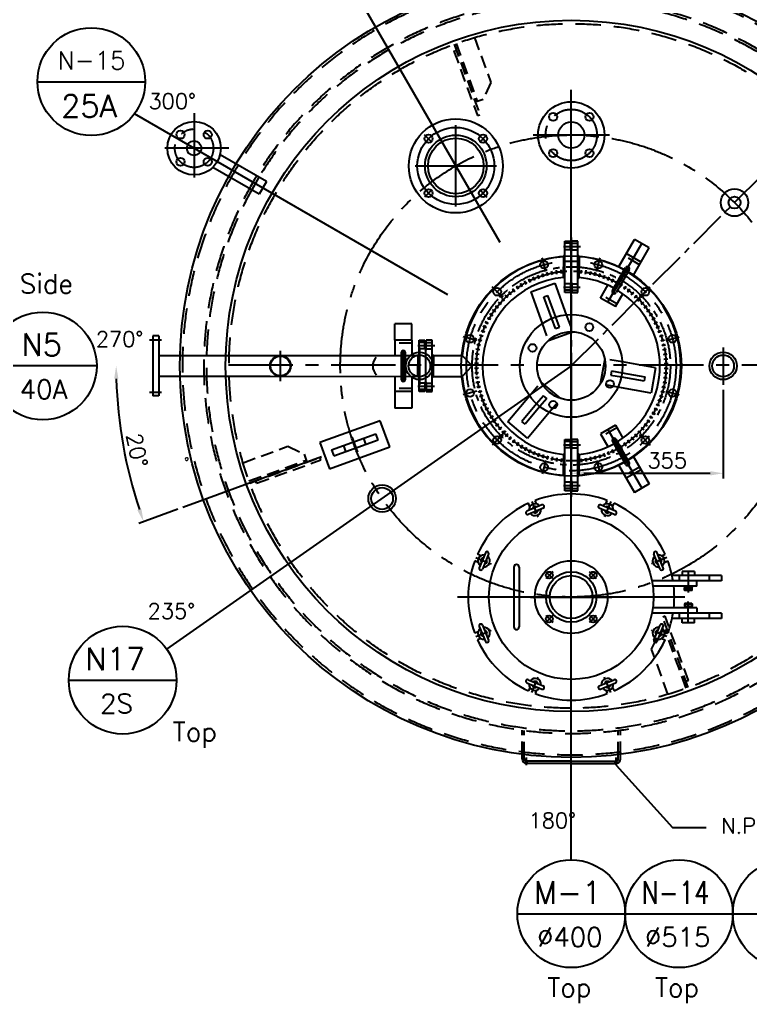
# Model space of a CAD drawing. Extents: x -25020 to 76207, y -43768 to 84651.
# Drawn here: x 5040 to 6748, y 3638 to 5937 of the extents above; entities that cross this region are included whole.
import ezdxf

# ---------------------------------------------------------------- set-up
doc = ezdxf.new("R2010")
doc.units = 0
doc.header["$LTSCALE"] = 120
doc.header["$MEASUREMENT"] = 0
for name, pattern in [('ASVLTYPE', [0.75, 0.5, -0.25]), ('CENTER', [2, 1.25, -0.25, 0.25, -0.25]), ('CENTER2', [1.125, 0.75, -0.125, 0.125, -0.125]), ('HIDDEN', [0.375, 0.25, -0.125]), ('HIDDEN2', [0.1875, 0.125, -0.0625])]:
    doc.linetypes.add(name, pattern=pattern)
doc.layers.get('0').update_dxf_attribs({"linetype": 'CONTINUOUS'})
doc.layers.get('DEFPOINTS').update_dxf_attribs({"linetype": 'CONTINUOUS'})
for name, color, linetype in [('1', 1, 'CENTER'), ('2', 2, 'HIDDEN'), ('4', 130, 'CONTINUOUS'), ('CEN', 1, 'CENTER'), ('CENTER', 1, 'CENTER'), ('HIDDEN', 2, 'HIDDEN'), ('L1', 1, 'CENTER'), ('L3', 3, 'CONTINUOUS'), ('치수선', 4, 'CONTINUOUS')]:
    doc.layers.add(name, color=color, linetype=linetype)
doc.styles.add('GHS', font='romans.shx', dxfattribs={"bigfont": 'ghs.shx'})
doc.styles.add('ROMANS', font='romans.shx')
doc.styles.get("Standard").update_dxf_attribs({"font": 'romans.shx'})
doc.dimstyles.get("Standard").update_dxf_attribs({"dimscale": 12, "dimtxt": 3, "dimasz": 2.5, "dimexe": 1, "dimexo": 1, "dimgap": 1, "dimtad": 1, "dimdec": 1, "dimzin": 0, "dimdsep": 46, "dimtxsty": 'Standard', "dimcen": 1, "dimclrd": 256, "dimclre": 256, "dimclrt": 256, "dimadec": 0, "dimazin": 0, "dimtfac": 1, "dimtdec": 1, "dimtmove": 1, "dimatfit": 3, "dimfxl": 1, "dimtolj": 1, "dimtzin": 0, "dimlwe": -1, "dimarcsym": 0})

# ---------------------------------------------------------------- blocks, each defined once
blk = doc.blocks.new('*D48')
at = {"layer": '4', "linetype": 'Continuous', "transparency": 16777216}
for p, q in [((6328.7, 5115.7), (6328.7, 4864.7)), ((6684.3, 5071.7), (6684.3, 4864.7))]:
    blk.add_line(p, q, dxfattribs=at)
at = {"layer": '4', "linetype": 'Continuous', "lineweight": -2, "transparency": 16777216}
blk.add_line((6358.7, 4876.7), (6654.3, 4876.7), dxfattribs=at)
at = {"layer": '4', "linetype": 'Continuous', "lineweight": 0, "transparency": 16777216}
for points in [[(6358.7, 4881.7), (6358.7, 4871.7), (6328.7, 4876.7)], [(6654.3, 4881.7), (6654.3, 4871.7), (6684.3, 4876.7)]]:
    blk.add_solid(points, dxfattribs=at)
at = {"layer": 'DEFPOINTS', "color": 0, "linetype": 'Continuous', "lineweight": 0, "transparency": 16777216}
for p in [(6328.7, 5127.7), (6684.3, 5083.7), (6684.3, 4876.7)]:
    blk.add_point(p, dxfattribs=at)
at = {"layer": '4', "linetype": 'Continuous', "lineweight": -2, "transparency": 16777216, "insert": (6553.7, 4906.7), "char_height": 36, "attachment_point": 5}
blk.add_mtext('\\A1;355', dxfattribs=at)

msp = doc.modelspace()

# ---------------------------------------------------------------- linework, layer by layer
at = {"color": 1, "linetype": 'CENTER2', "lineweight": -2}
msp.add_line((6329.21, 5127.69), (7104, 5902.49), dxfattribs=at)
at = {"lineweight": -2, "ltscale": 20}
for p, q in [((5616.39, 5558.72), (5508.09, 5621.25)), ((5599.39, 5529.27), (5491.09, 5591.8))]:
    msp.add_line(p, q, dxfattribs=at)
at = {"lineweight": -2}
for p, q in [((6314.21, 5299.4), (6314.21, 5419.4)), ((6314.21, 5419.4), (6327.71, 5419.4)), ((6327.71, 5397.9), (6327.71, 5419.4)), ((6330.71, 5397.9), (6330.71, 5419.4)), ((6344.21, 5419.4), (6330.71, 5419.4)), ((6344.21, 5299.4), (6344.21, 5419.4)), ((6328.71, 5396.9), (6329.21, 5396.9)), ((6329.21, 5396.9), (6329.21, 5321.9)), ((6329.71, 5396.9), (6329.21, 5396.9)), ((6234.32, 5300.63), (6290.7, 5321.15)), ((6290.7, 5321.15), (6317.66, 5247.09)), ((6327.71, 5320.9), (6327.71, 5299.4)), ((6329.21, 5321.9), (6328.71, 5321.9)), ((6329.21, 5321.9), (6329.71, 5321.9)), ((6330.71, 5320.9), (6330.71, 5299.4)), ((6234.32, 5300.63), (6261.28, 5226.57)), ((6283.5, 5238.61), (6265.12, 5289.12)), ((6292.9, 5242.03), (6274.51, 5292.54)), ((6327.71, 5299.4), (6314.21, 5299.4)), ((6330.71, 5299.4), (6344.21, 5299.4)), ((5364.71, 5197.69), (5350.71, 5197.69)), ((5364.71, 5197.69), (5350.71, 5197.69)), ((6275.65, 5187.08), (6332.03, 5207.6)), ((5973.71, 5067.65), (5973.71, 5187.65)), ((5973.71, 5187.65), (5987.21, 5187.65)), ((5987.21, 5166.15), (5987.21, 5187.65)), ((5990.21, 5166.15), (5990.21, 5187.65)), ((6003.71, 5187.65), (5990.21, 5187.65)), ((6003.71, 5067.65), (6003.71, 5187.65)), ((5364.71, 5151.99), (5625.63, 5151.99)), ((5465.71, 5151.99), (5625.63, 5151.99)), ((5988.21, 5165.15), (5988.71, 5165.15)), ((5988.71, 5165.15), (5988.71, 5090.15)), ((5989.21, 5165.15), (5988.71, 5165.15)), ((6407.45, 5144.32), (6397.03, 5085.23)), ((6526.45, 5123.33), (6448.84, 5137.02)), ((6448.15, 5111.75), (6501.09, 5102.42)), ((6526.45, 5123.33), (6516.03, 5064.24)), ((5364.71, 5103.39), (5625.63, 5103.39)), ((5465.71, 5103.39), (5625.63, 5103.39)), ((5987.21, 5089.15), (5987.21, 5067.65)), ((5988.71, 5090.15), (5988.21, 5090.15)), ((5988.71, 5090.15), (5989.21, 5090.15)), ((5990.21, 5089.15), (5990.21, 5067.65)), ((6304.52, 5051.56), (6258.55, 5090.12)), ((6446.41, 5101.91), (6499.35, 5092.57)), ((6501.09, 5102.42), (6499.35, 5092.57)), ((5987.21, 5067.65), (5973.71, 5067.65)), ((5990.21, 5067.65), (6003.71, 5067.65)), ((6516.03, 5064.24), (6438.42, 5077.93)), ((5364.71, 5057.69), (5350.71, 5057.69)), ((5364.71, 5057.69), (5350.71, 5057.69)), ((6180.88, 4997.56), (6231.54, 5057.93)), ((6248.31, 5039.02), (6213.76, 4997.84)), ((6255.97, 5032.59), (6221.42, 4991.41)), ((6226.84, 4958.99), (6277.5, 5019.36)), ((6226.84, 4958.99), (6180.88, 4997.56)), ((6221.42, 4991.41), (6213.76, 4997.84)), ((6314.21, 4835.9), (6314.21, 4955.9)), ((6314.21, 4955.9), (6327.71, 4955.9)), ((6327.71, 4934.4), (6327.71, 4955.9)), ((6330.71, 4934.4), (6330.71, 4955.9)), ((6344.21, 4955.9), (6330.71, 4955.9)), ((6344.21, 4835.9), (6344.21, 4955.9)), ((6328.71, 4933.4), (6329.21, 4933.4)), ((6329.21, 4933.4), (6329.21, 4858.4)), ((6329.71, 4933.4), (6329.21, 4933.4)), ((6327.71, 4857.4), (6327.71, 4835.9)), ((6329.21, 4858.4), (6328.71, 4858.4)), ((6329.21, 4858.4), (6329.71, 4858.4)), ((6330.71, 4857.4), (6330.71, 4835.9)), ((6327.71, 4835.9), (6314.21, 4835.9)), ((6330.71, 4835.9), (6344.21, 4835.9)), ((6232.52, 4798.71), (6229.18, 4806.78)), ((6248.23, 4805.22), (6244.89, 4813.28)), ((6410.18, 4805.22), (6413.52, 4813.28)), ((6425.89, 4798.71), (6429.23, 4806.78)), ((6260.66, 4802.65), (6225.55, 4788.11)), ((6263.72, 4795.26), (6228.61, 4780.72)), ((6429.8, 4780.72), (6394.69, 4795.26)), ((6432.86, 4788.11), (6397.76, 4802.65)), ((6128.6, 4691.17), (6114.06, 4656.06)), ((6544.35, 4656.06), (6529.81, 4691.17)), ((6111.5, 4668.49), (6103.44, 4671.83)), ((6118, 4684.19), (6109.94, 4687.53)), ((6135.99, 4688.11), (6121.45, 4653)), ((6536.96, 4653), (6522.42, 4688.11)), ((6540.41, 4684.19), (6548.47, 4687.53)), ((6546.91, 4668.49), (6554.97, 4671.83)), ((6195.06, 4657.51), (6195.06, 4517.51)), ((6207.06, 4657.51), (6207.06, 4517.51)), ((6588.21, 4647.51), (6588.21, 4637.51)), ((6617.21, 4647.51), (6588.21, 4647.51)), ((6617.21, 4647.51), (6617.21, 4637.51)), ((6622.71, 4625.01), (6517.92, 4625.01)), ((6680.44, 4637.51), (6564.96, 4637.51)), ((6680.44, 4625.51), (6567.19, 4625.51)), ((6581.71, 4637.51), (6581.71, 4625.51)), ((6617.21, 4637.51), (6588.21, 4637.51)), ((6622.71, 4613.01), (6622.71, 4625.01)), ((6651.71, 4637.51), (6651.71, 4625.51)), ((6680.44, 4637.51), (6680.44, 4625.51)), ((6622.71, 4613.01), (6519.96, 4613.01)), ((6593.71, 4612.51), (6593.71, 4613.01)), ((6611.71, 4612.51), (6593.71, 4612.51)), ((6593.71, 4608.51), (6594.71, 4609.51)), ((6593.71, 4608.51), (6611.71, 4608.51)), ((6593.71, 4603.51), (6593.71, 4608.51)), ((6593.71, 4603.51), (6611.71, 4603.51)), ((6594.71, 4602.51), (6593.71, 4603.51)), ((6594.71, 4602.51), (6594.71, 4612.51)), ((6610.71, 4609.51), (6594.71, 4609.51)), ((6610.71, 4602.51), (6594.71, 4602.51)), ((6610.71, 4602.51), (6610.71, 4612.51)), ((6610.71, 4609.51), (6611.71, 4608.51)), ((6610.71, 4602.51), (6611.71, 4603.51)), ((6611.71, 4612.51), (6611.71, 4613.01)), ((6611.71, 4603.51), (6611.71, 4608.51)), ((6622.71, 4562.01), (6519.96, 4562.01)), ((6594.71, 4572.51), (6593.71, 4571.51)), ((6593.71, 4571.51), (6593.71, 4566.51)), ((6593.71, 4571.51), (6611.71, 4571.51)), ((6593.71, 4566.51), (6594.71, 4565.51)), ((6593.71, 4566.51), (6611.71, 4566.51)), ((6593.71, 4562.51), (6593.71, 4562.01)), ((6611.71, 4562.51), (6593.71, 4562.51)), ((6594.71, 4572.51), (6594.71, 4562.51)), ((6610.71, 4572.51), (6594.71, 4572.51)), ((6610.71, 4565.51), (6594.71, 4565.51)), ((6610.71, 4572.51), (6611.71, 4571.51)), ((6610.71, 4572.51), (6610.71, 4562.51)), ((6610.71, 4565.51), (6611.71, 4566.51)), ((6611.71, 4571.51), (6611.71, 4566.51)), ((6611.71, 4562.51), (6611.71, 4562.01)), ((6622.71, 4562.01), (6622.71, 4550.01)), ((6622.71, 4550.01), (6517.92, 4550.01)), ((6680.44, 4537.51), (6564.96, 4537.51)), ((6680.44, 4549.51), (6567.19, 4549.51)), ((6581.71, 4549.51), (6581.71, 4537.51)), ((6617.21, 4537.51), (6588.21, 4537.51)), ((6588.21, 4527.51), (6588.21, 4537.51)), ((6617.21, 4527.51), (6617.21, 4537.51)), ((6651.71, 4549.51), (6651.71, 4537.51)), ((6680.44, 4549.51), (6680.44, 4537.51)), ((6111.5, 4506.53), (6103.44, 4503.19)), ((6114.06, 4518.96), (6128.6, 4483.85)), ((6121.45, 4522.02), (6135.99, 4486.91)), ((6522.42, 4486.91), (6536.96, 4522.02)), ((6529.81, 4483.85), (6544.35, 4518.96)), ((6546.91, 4506.53), (6554.97, 4503.19)), ((6617.21, 4527.51), (6588.21, 4527.51)), ((6118, 4490.83), (6109.94, 4487.49)), ((6540.41, 4490.83), (6548.47, 4487.49)), ((6228.61, 4394.3), (6263.72, 4379.76)), ((6394.69, 4379.76), (6429.8, 4394.3)), ((6225.55, 4386.91), (6260.66, 4372.37)), ((6232.52, 4376.31), (6229.18, 4368.25)), ((6248.23, 4369.8), (6244.89, 4361.74)), ((6397.76, 4372.37), (6432.86, 4386.91)), ((6410.18, 4369.8), (6413.52, 4361.74)), ((6425.89, 4376.31), (6429.23, 4368.25))]:
    msp.add_line(p, q, dxfattribs=at)
at = {"linetype": 'Continuous', "lineweight": -2}
for p, q in [((6007.2, 5151.94), (6074.31, 5151.94)), ((6074.31, 5151.94), (6097.46, 5127.65)), ((6074.31, 5103.36), (6097.46, 5127.65)), ((6007.2, 5103.36), (6074.31, 5103.36)), ((6329.21, 4203.69), (6225.21, 4203.69)), ((6329.21, 4198.69), (6225.21, 4198.69)), ((6329.21, 4203.69), (6433.21, 4203.69)), ((6329.21, 4198.69), (6433.21, 4198.69))]:
    msp.add_line(p, q, dxfattribs=at)
at = {"color": 1, "linetype": 'CENTER', "lineweight": -2, "ltscale": 7}
for p, q in [((6602.71, 4649.65), (6602.71, 4597.81)), ((6602.71, 4525.38), (6602.71, 4577.21))]:
    msp.add_line(p, q, dxfattribs=at)
at = {"linetype": 'CENTER2', "lineweight": -2, "ltscale": 20}
for p, q in [((6214.21, 4209.69), (6214.21, 4219.95)), ((6219.21, 4209.69), (6219.21, 4219.33)), ((6439.21, 4209.69), (6439.21, 4219.33)), ((6444.21, 4209.69), (6444.21, 4219.95))]:
    msp.add_line(p, q, dxfattribs=at)
at = {"linetype": 'Continuous', "lineweight": -2}
for centre, radius in [((6329.21, 5127.69), 915), ((6329.3, 5667.51), 77.5), ((6059.3, 5595.19), 110), ((6286.88, 5709.94), 9.5), ((6371.73, 5709.94), 9.5), ((6329.3, 5667.51), 30.55), ((5995.66, 5658.83), 9.5), ((6059.3, 5595.19), 72), ((6059.3, 5595.19), 65), ((6122.94, 5658.83), 9.5), ((6286.88, 5625.08), 9.5), ((6371.73, 5625.08), 9.5), ((5995.66, 5531.55), 9.5), ((6122.94, 5531.55), 9.5), ((6252.5, 5335.71), 1.5), ((6262.93, 5339.26), 1.5), ((6273.53, 5342.3), 1.5), ((6284.26, 5344.8), 1.5), ((6295.1, 5346.76), 1.5), ((6306.03, 5348.19), 1.5), ((6352.38, 5348.19), 1.5), ((6363.31, 5346.76), 1.5), ((6374.15, 5344.8), 1.5), ((6384.89, 5342.3), 1.5), ((6395.48, 5339.26), 1.5), ((6405.91, 5335.71), 1.5), ((6203.69, 5310.46), 1.5), ((6212.92, 5316.47), 1.5), ((6222.45, 5322.01), 1.5), ((6232.23, 5327.07), 1.5), ((6242.26, 5331.64), 1.5), ((6416.15, 5331.64), 1.5), ((6426.18, 5327.07), 1.5), ((6435.97, 5322.01), 1.5), ((6445.49, 5316.47), 1.5), ((6454.73, 5310.46), 1.5), ((6165.33, 5291.52), 3.05), ((6177.92, 5289.78), 1.5), ((6186.17, 5297.1), 1.5), ((6194.76, 5303.99), 1.5), ((6463.65, 5303.99), 1.5), ((6472.25, 5297.1), 1.5), ((6480.49, 5289.78), 1.5), ((6493.08, 5291.52), 3.05), ((6155.52, 5265.51), 1.5), ((6162.58, 5273.97), 1.5), ((6170.06, 5282.07), 1.5), ((6488.35, 5282.07), 1.5), ((6495.83, 5273.97), 1.5), ((6502.89, 5265.51), 1.5), ((6142.7, 5247.6), 1.5), ((6148.89, 5256.71), 1.5), ((6509.53, 5256.71), 1.5), ((6515.71, 5247.6), 1.5), ((6126.95, 5218.56), 1.5), ((6131.71, 5228.5), 1.5), ((6136.97, 5238.18), 1.5), ((6521.44, 5238.18), 1.5), ((6526.7, 5228.5), 1.5), ((6531.46, 5218.56), 1.5), ((6118.93, 5198.04), 1.5), ((6122.68, 5208.4), 1.5), ((6535.73, 5208.4), 1.5), ((6539.49, 5198.04), 1.5), ((6112.98, 5176.83), 1.5), ((6115.69, 5187.51), 1.5), ((6542.72, 5187.51), 1.5), ((6545.43, 5176.83), 1.5), ((6109.17, 5155.13), 1.5), ((6110.8, 5166.03), 1.5), ((6547.61, 5166.03), 1.5), ((6549.25, 5155.13), 1.5), ((6107.52, 5133.16), 1.5), ((6108.07, 5144.17), 1.5), ((6550.34, 5144.17), 1.5), ((6550.89, 5133.16), 1.5), ((6107.52, 5122.14), 1.5), ((6108.07, 5111.13), 1.5), ((6550.34, 5111.13), 1.5), ((6550.89, 5122.14), 1.5), ((6109.17, 5100.17), 1.5), ((6110.8, 5089.27), 1.5), ((6547.61, 5089.27), 1.5), ((6549.25, 5100.17), 1.5), ((6112.98, 5078.47), 1.5), ((6115.69, 5067.79), 1.5), ((6118.93, 5057.26), 1.5), ((6539.49, 5057.26), 1.5), ((6542.72, 5067.79), 1.5), ((6545.43, 5078.47), 1.5), ((6122.68, 5046.9), 1.5), ((6126.95, 5036.74), 1.5), ((6531.46, 5036.74), 1.5), ((6535.73, 5046.9), 1.5), ((6131.71, 5026.8), 1.5), ((6136.97, 5017.12), 1.5), ((6521.44, 5017.12), 1.5), ((6526.7, 5026.8), 1.5), ((6142.7, 5007.7), 1.5), ((6148.89, 4998.59), 1.5), ((6155.52, 4989.79), 1.5), ((6502.89, 4989.79), 1.5), ((6509.53, 4998.59), 1.5), ((6515.71, 5007.7), 1.5), ((6162.58, 4981.33), 1.5), ((6165.33, 4963.78), 3.05), ((6170.06, 4973.23), 1.5), ((6177.92, 4965.52), 1.5), ((6480.49, 4965.52), 1.5), ((6488.35, 4973.23), 1.5), ((6493.08, 4963.78), 3.05), ((6495.83, 4981.33), 1.5), ((6186.17, 4958.2), 1.5), ((6194.76, 4951.31), 1.5), ((6203.69, 4944.84), 1.5), ((6454.73, 4944.84), 1.5), ((6463.65, 4951.31), 1.5), ((6472.25, 4958.2), 1.5), ((6212.92, 4938.83), 1.5), ((6222.45, 4933.29), 1.5), ((6232.23, 4928.23), 1.5), ((6242.26, 4923.66), 1.5), ((6252.5, 4919.59), 1.5), ((6405.91, 4919.59), 1.5), ((6416.15, 4923.66), 1.5), ((6426.18, 4928.23), 1.5), ((6435.97, 4933.29), 1.5), ((6445.49, 4938.83), 1.5), ((6262.93, 4916.04), 1.5), ((6273.53, 4913), 1.5), ((6284.26, 4910.5), 1.5), ((6295.1, 4908.54), 1.5), ((6306.03, 4907.11), 1.5), ((6306.03, 4907.11), 1.5), ((6352.38, 4907.11), 1.5), ((6352.38, 4907.11), 1.5), ((6363.31, 4908.54), 1.5), ((6374.15, 4910.5), 1.5), ((6384.89, 4913), 1.5), ((6395.48, 4916.04), 1.5)]:
    msp.add_circle(centre, radius, dxfattribs=at)
at = {"color": 1, "linetype": 'CENTER', "lineweight": -2}
msp.add_circle((6329.3, 5667.51), 60, dxfattribs=at)
at = {"lineweight": -2}
for centre, radius in [((5447.51, 5636.6), 62.5), ((5415.69, 5668.41), 9.5), ((5479.33, 5668.41), 9.5), ((5447.51, 5636.6), 17), ((5415.69, 5604.78), 9.5), ((5479.33, 5604.78), 9.5), ((6710.98, 5509.46), 32), ((6710.98, 5509.46), 14), ((6329.21, 5127.65), 120), ((6371.47, 5218.28), 9), ((6329.21, 5127.65), 80), ((6238.57, 5169.91), 9), ((6419.84, 5085.39), 9), ((6286.94, 5037.02), 9), ((6329.21, 4587.51), 192.5), ((6329.21, 4587.51), 85), ((6277.94, 4638.78), 8), ((6329.21, 4587.51), 59), ((6380.47, 4638.78), 8), ((6329.21, 4587.51), 50), ((6277.94, 4536.25), 8), ((6380.47, 4536.25), 8)]:
    msp.add_circle(centre, radius, dxfattribs=at)
at = {"color": 4, "linetype": 'Continuous', "lineweight": -2}
msp.add_circle((6329.21, 5127.69), 257.5, dxfattribs=at)
at = {"linetype": 'Continuous', "lineweight": -2}
for radius, start, end in [(256.05, 94.14307, 174.55599), (256.05, 61.11855, 85.85693), (207.45, 94.90337, 265.09663), (207.45, 61.38065, 85.09663), (256.05, 301.11855, 58.88145), (207.45, 301.38065, 58.61935), (256.05, 185.44401, 265.85693), (207.45, 274.90337, 298.61935), (256.05, 274.14307, 298.88145)]:
    msp.add_arc((6329.21, 5127.65), radius, start, end, dxfattribs=at)
at = {"lineweight": -2}
for centre, radius, start, end in [((6328.71, 5397.9), 1, 180, 270), ((6329.71, 5397.9), 1, 270, 0), ((6328.71, 5320.9), 1, 90, 180), ((6329.71, 5320.9), 1, 0, 90), ((5988.21, 5166.15), 1, 180, 270), ((5989.21, 5166.15), 1, 270, 0), ((5988.21, 5089.15), 1, 90, 180), ((5989.21, 5089.15), 1, 0, 90), ((6328.71, 4934.4), 1, 180, 270), ((6329.71, 4934.4), 1, 270, 0), ((6328.71, 4857.4), 1, 90, 180), ((6329.71, 4857.4), 1, 0, 90), ((6329.21, 4587.51), 241, 69.52085, 110.47915), ((6329.21, 4587.51), 241, 114.52085, 155.47915), ((6244.63, 4791.69), 14, 39.10155, 185.89845), ((6413.78, 4791.69), 14, 354.10155, 140.89845), ((6329.21, 4587.51), 241, 24.52085, 65.47915), ((6227.08, 4784.42), 4, 112.5, 292.5), ((6244.63, 4791.69), 14, 219.10155, 5.89845), ((6244.63, 4791.69), 7.1, 56.78989, 168.21011), ((6244.63, 4791.69), 7.1, 236.78989, 348.21011), ((6262.19, 4798.96), 4, 292.5, 112.5), ((6396.23, 4798.96), 4, 67.5, 247.5), ((6413.78, 4791.69), 14, 174.10155, 320.89845), ((6413.78, 4791.69), 7.1, 191.78989, 303.21011), ((6413.78, 4791.69), 7.1, 11.78989, 123.21011), ((6431.33, 4784.42), 4, 247.5, 67.5), ((6132.3, 4689.64), 4, 337.5, 157.5), ((6526.11, 4689.64), 4, 22.5, 202.5), ((6329.21, 4587.51), 241, 159.52085, 200.47915), ((6125.03, 4672.08), 14, 84.10155, 230.89845), ((6125.03, 4672.08), 7.1, 101.78989, 213.21011), ((6125.03, 4672.08), 14, 264.10155, 50.89845), ((6125.03, 4672.08), 7.1, 281.78989, 33.21011), ((6533.38, 4672.08), 14, 129.10155, 275.89845), ((6533.38, 4672.08), 7.1, 146.78989, 258.21011), ((6533.38, 4672.08), 14, 309.10155, 95.89845), ((6533.38, 4672.08), 7.1, 326.78989, 78.21011), ((6329.21, 4587.51), 241, 8.95169, 20.47915), ((6117.76, 4654.53), 4, 157.5, 337.5), ((6201.06, 4657.51), 6, 0, 180), ((6540.65, 4654.53), 4, 202.5, 22.5), ((6329.21, 4587.51), 241, 353.92621, 6.07379), ((6329.21, 4587.51), 241, 339.52085, 351.04831), ((6125.03, 4502.94), 14, 129.10155, 275.89845), ((6117.76, 4520.49), 4, 22.5, 202.5), ((6125.03, 4502.94), 7.1, 146.78989, 258.21011), ((6125.03, 4502.94), 14, 309.10155, 95.89845), ((6125.03, 4502.94), 7.1, 326.78989, 78.21011), ((6201.06, 4517.51), 6, 180, 0), ((6533.38, 4502.94), 14, 84.10155, 230.89845), ((6533.38, 4502.94), 7.1, 101.78989, 213.21011), ((6533.38, 4502.94), 14, 264.10155, 50.89845), ((6533.38, 4502.94), 7.1, 281.78989, 33.21011), ((6540.65, 4520.49), 4, 337.5, 157.5), ((6329.21, 4587.51), 241, 204.52085, 245.47915), ((6132.3, 4485.38), 4, 202.5, 22.5), ((6329.21, 4587.51), 241, 294.52085, 335.47915), ((6526.11, 4485.38), 4, 157.5, 337.5), ((6227.08, 4390.6), 4, 67.5, 247.5), ((6244.63, 4383.33), 14, 354.10155, 140.89845), ((6413.78, 4383.33), 14, 39.10155, 185.89845), ((6431.33, 4390.6), 4, 292.5, 112.5), ((6244.63, 4383.33), 14, 174.10155, 320.89845), ((6244.63, 4383.33), 7.1, 191.78989, 303.21011), ((6244.63, 4383.33), 7.1, 11.78989, 123.21011), ((6262.19, 4376.06), 4, 247.5, 67.5), ((6396.23, 4376.06), 4, 112.5, 292.5), ((6413.78, 4383.33), 14, 219.10155, 5.89845), ((6413.78, 4383.33), 7.1, 56.78989, 168.21011), ((6413.78, 4383.33), 7.1, 236.78989, 348.21011), ((6329.21, 4587.51), 241, 249.52085, 290.47915)]:
    msp.add_arc(centre, radius, start, end, dxfattribs=at)
at = {"linetype": 'Continuous', "lineweight": -2, "ltscale": 20}
for centre, radius, start, end in [((6225.21, 4209.69), 11, 180, 270), ((6225.21, 4209.69), 6, 180, 270), ((6433.21, 4209.69), 6, 270, 0), ((6433.21, 4209.69), 11, 270, 0)]:
    msp.add_arc(centre, radius, start, end, dxfattribs=at)
at = {"layer": '1', "linetype": 'CENTER2', "lineweight": -2}
for p, q in [((6329.21, 5428.15), (6329.21, 4821.65)), ((5649.21, 5091.97), (5649.21, 5163.33))]:
    msp.add_line(p, q, dxfattribs=at)
at = {"layer": '1', "linetype": 'Continuous', "lineweight": -2}
for p, q in [((6415.09, 5276.41), (6494.24, 5413.49)), ((6244.02, 5327.5), (6240.49, 5335.78)), ((6254.06, 5331.49), (6250.94, 5339.93)), ((6264.28, 5334.97), (6261.59, 5343.56)), ((6274.66, 5337.94), (6272.4, 5346.65)), ((6285.17, 5340.39), (6283.34, 5349.2)), ((6295.79, 5342.32), (6294.41, 5351.21)), ((6306.5, 5343.71), (6305.56, 5352.66)), ((6351.91, 5343.71), (6352.86, 5352.66)), ((6362.62, 5342.32), (6364, 5351.21)), ((6373.24, 5340.39), (6375.07, 5349.2)), ((6383.76, 5337.94), (6386.02, 5346.65)), ((6394.14, 5334.97), (6396.83, 5343.56)), ((6404.35, 5331.49), (6407.47, 5339.93)), ((6414.39, 5327.5), (6417.92, 5335.78)), ((6206.23, 5306.75), (6201.14, 5314.17)), ((6215.28, 5312.63), (6210.56, 5320.3)), ((6224.61, 5318.06), (6220.28, 5325.95)), ((6234.2, 5323.03), (6230.26, 5331.12)), ((6424.21, 5323.03), (6428.15, 5331.12)), ((6433.8, 5318.06), (6438.13, 5325.95)), ((6443.13, 5312.63), (6447.85, 5320.3)), ((6452.18, 5306.75), (6457.27, 5314.17)), ((6169.61, 5287.24), (6161.06, 5295.8)), ((6180.99, 5286.49), (6174.85, 5293.07)), ((6189.07, 5293.66), (6183.26, 5300.54)), ((6197.49, 5300.42), (6192.03, 5307.57)), ((6460.92, 5300.42), (6466.38, 5307.57)), ((6469.34, 5293.66), (6475.15, 5300.54)), ((6477.42, 5286.49), (6483.56, 5293.07)), ((6488.8, 5287.24), (6497.36, 5295.8)), ((6159.04, 5262.72), (6151.99, 5268.31)), ((6165.96, 5271), (6159.2, 5276.94)), ((6173.29, 5278.93), (6166.83, 5285.2)), ((6485.12, 5278.93), (6491.58, 5285.2)), ((6492.45, 5271), (6499.21, 5276.94)), ((6499.37, 5262.72), (6506.42, 5268.31)), ((6146.48, 5245.16), (6138.91, 5250.03)), ((6152.54, 5254.1), (6145.23, 5259.33)), ((6505.87, 5254.1), (6513.19, 5259.33)), ((6511.93, 5245.16), (6519.5, 5250.03)), ((6131.05, 5216.72), (6122.84, 5220.41)), ((6135.72, 5226.45), (6127.71, 5230.54)), ((6140.87, 5235.94), (6133.07, 5240.43)), ((6517.54, 5235.94), (6525.34, 5240.43)), ((6522.69, 5226.45), (6530.7, 5230.54)), ((6527.36, 5216.72), (6535.57, 5220.41)), ((6123.19, 5196.62), (6114.66, 5199.47)), ((6126.87, 5206.76), (6118.49, 5210.04)), ((6531.54, 5206.76), (6539.92, 5210.04)), ((6535.22, 5196.62), (6543.75, 5199.47)), ((6117.37, 5175.83), (6108.59, 5177.83)), ((6120.02, 5186.3), (6111.36, 5188.73)), ((6538.39, 5186.3), (6547.06, 5188.73)), ((6541.05, 5175.83), (6549.82, 5177.83)), ((6113.63, 5154.57), (6104.7, 5155.69)), ((6115.23, 5165.25), (6106.37, 5166.81)), ((6543.18, 5165.25), (6552.04, 5166.81)), ((6544.78, 5154.57), (6553.71, 5155.69)), ((6112.02, 5133.05), (6103.03, 5133.27)), ((6112.56, 5143.83), (6103.58, 5144.5)), ((6545.85, 5143.83), (6554.83, 5144.5)), ((6546.39, 5133.05), (6555.39, 5133.27)), ((6112.02, 5122.25), (6103.03, 5122.03)), ((6112.56, 5111.47), (6103.58, 5110.8)), ((6545.85, 5111.47), (6554.83, 5110.8)), ((6546.39, 5122.25), (6555.39, 5122.03)), ((6113.63, 5100.73), (6104.7, 5099.61)), ((6115.23, 5090.05), (6106.37, 5088.49)), ((6543.18, 5090.05), (6552.04, 5088.49)), ((6544.78, 5100.73), (6553.71, 5099.61)), ((6117.37, 5079.47), (6108.59, 5077.47)), ((6120.02, 5069), (6111.36, 5066.57)), ((6123.19, 5058.69), (6114.66, 5055.83)), ((6535.22, 5058.69), (6543.75, 5055.83)), ((6538.39, 5069), (6547.06, 5066.57)), ((6541.05, 5079.47), (6549.82, 5077.47)), ((6126.87, 5048.54), (6118.49, 5045.26)), ((6131.05, 5038.58), (6122.84, 5034.89)), ((6527.36, 5038.58), (6535.57, 5034.89)), ((6531.54, 5048.54), (6539.92, 5045.26)), ((6135.72, 5028.85), (6127.71, 5024.76)), ((6140.87, 5019.36), (6133.07, 5014.87)), ((6517.54, 5019.36), (6525.34, 5014.87)), ((6522.69, 5028.85), (6530.7, 5024.76)), ((6146.48, 5010.14), (6138.91, 5005.27)), ((6152.54, 5001.2), (6145.23, 4995.97)), ((6159.04, 4992.58), (6151.99, 4986.99)), ((6499.37, 4992.58), (6506.42, 4986.99)), ((6505.87, 5001.2), (6513.19, 4995.97)), ((6511.93, 5010.14), (6519.5, 5005.27)), ((6165.96, 4984.3), (6159.2, 4978.36)), ((6169.61, 4968.06), (6161.06, 4959.5)), ((6173.29, 4976.37), (6166.83, 4970.1)), ((6180.99, 4968.81), (6174.85, 4962.23)), ((6415.09, 4978.89), (6494.24, 4841.81)), ((6477.42, 4968.81), (6483.56, 4962.23)), ((6485.12, 4976.37), (6491.58, 4970.1)), ((6488.8, 4968.06), (6497.36, 4959.5)), ((6492.45, 4984.3), (6499.21, 4978.36)), ((6189.07, 4961.64), (6183.26, 4954.76)), ((6197.49, 4954.88), (6192.03, 4947.73)), ((6206.23, 4948.55), (6201.14, 4941.13)), ((6452.18, 4948.55), (6457.27, 4941.13)), ((6460.92, 4954.88), (6466.38, 4947.73)), ((6469.34, 4961.64), (6475.15, 4954.76)), ((6215.28, 4942.67), (6210.56, 4935)), ((6224.61, 4937.24), (6220.28, 4929.35)), ((6234.2, 4932.27), (6230.26, 4924.18)), ((6244.02, 4927.8), (6240.49, 4919.52)), ((6254.06, 4923.81), (6250.94, 4915.37)), ((6264.28, 4920.33), (6261.59, 4911.74)), ((6394.14, 4920.33), (6396.83, 4911.74)), ((6404.35, 4923.81), (6407.47, 4915.37)), ((6414.39, 4927.8), (6417.92, 4919.52)), ((6424.21, 4932.27), (6428.15, 4924.18)), ((6433.8, 4937.24), (6438.13, 4929.35)), ((6443.13, 4942.67), (6447.85, 4935)), ((6274.66, 4917.36), (6272.4, 4908.65)), ((6285.17, 4914.91), (6283.34, 4906.1)), ((6295.79, 4912.99), (6294.41, 4904.09)), ((6306.5, 4911.59), (6305.56, 4902.64)), ((6306.5, 4911.59), (6305.56, 4902.64)), ((6351.91, 4911.59), (6352.86, 4902.64)), ((6362.62, 4912.99), (6364, 4904.09)), ((6373.24, 4914.91), (6375.07, 4906.1)), ((6383.76, 4917.36), (6386.02, 4908.65))]:
    msp.add_line(p, q, dxfattribs=at)
at = {"layer": '1', "linetype": 'CENTER', "lineweight": -2, "ltscale": 0.2}
for p, q in [((6236.67, 4810.92), (6251.6, 4774.86)), ((6421.74, 4810.92), (6406.81, 4774.86)), ((6105.8, 4680.05), (6141.86, 4665.11)), ((6552.61, 4680.05), (6516.56, 4665.11)), ((6105.8, 4494.97), (6141.86, 4509.91)), ((6552.61, 4494.97), (6516.56, 4509.91)), ((6236.67, 4364.11), (6251.6, 4400.16)), ((6421.74, 4364.11), (6406.81, 4400.16))]:
    msp.add_line(p, q, dxfattribs=at)
at = {"layer": '1', "linetype": 'CENTER', "lineweight": -2}
msp.add_circle((6329.25, 5127.51), 540, dxfattribs=at)
at = {"layer": '1', "linetype": 'CENTER2', "lineweight": -2}
for radius in [231.75, 221.75]:
    msp.add_circle((6329.21, 5127.65), radius, dxfattribs=at)
at = {"layer": '2', "lineweight": -2}
for p, q in [((6103.08, 5895.04), (6141.29, 5790.05)), ((6055.05, 5863.26), (6060.69, 5865.31)), ((6055.05, 5863.26), (6109.76, 5712.93)), ((6055.55, 5879.41), (6115.74, 5714.04)), ((6060.26, 5881.12), (6109.26, 5746.48)), ((6141.29, 5790.05), (6123.35, 5751.6)), ((6104.56, 5744.77), (6123.35, 5751.6)), ((6109.76, 5712.93), (6115.4, 5714.98)), ((6327.71, 5414.4), (6314.21, 5414.4)), ((6330.71, 5414.4), (6344.21, 5414.4)), ((6327.71, 5399.4), (6314.21, 5399.4)), ((6330.71, 5399.4), (6344.21, 5399.4)), ((6327.71, 5319.4), (6314.21, 5319.4)), ((6330.71, 5319.4), (6344.21, 5319.4)), ((6327.71, 5304.4), (6314.21, 5304.4)), ((6330.71, 5304.4), (6344.21, 5304.4)), ((5987.21, 5182.65), (5973.71, 5182.65)), ((5990.21, 5182.65), (6003.71, 5182.65)), ((5987.21, 5167.65), (5973.71, 5167.65)), ((5990.21, 5167.65), (6003.71, 5167.65)), ((5987.21, 5087.65), (5973.71, 5087.65)), ((5990.21, 5087.65), (6003.71, 5087.65)), ((5987.21, 5072.65), (5973.71, 5072.65)), ((5990.21, 5072.65), (6003.71, 5072.65)), ((6327.71, 4950.9), (6314.21, 4950.9)), ((6330.71, 4950.9), (6344.21, 4950.9)), ((5561.86, 4901.57), (5666.84, 4939.77)), ((5666.84, 4939.77), (5705.29, 4921.84)), ((5712.13, 4903.05), (5705.29, 4921.84)), ((6327.71, 4935.9), (6314.21, 4935.9)), ((6330.71, 4935.9), (6344.21, 4935.9)), ((5575.78, 4858.75), (5710.42, 4907.74)), ((5577.49, 4854.04), (5742.86, 4914.23)), ((5593.64, 4853.54), (5743.97, 4908.25)), ((5743.97, 4908.25), (5741.92, 4913.89)), ((5593.64, 4853.54), (5591.58, 4859.18)), ((6327.71, 4855.9), (6314.21, 4855.9)), ((6330.71, 4855.9), (6344.21, 4855.9)), ((6327.71, 4840.9), (6314.21, 4840.9)), ((6330.71, 4840.9), (6344.21, 4840.9)), ((6602.86, 4375.98), (6542.67, 4541.35)), ((6548.65, 4542.46), (6543.01, 4540.41)), ((6603.36, 4392.12), (6548.65, 4542.46)), ((6553.85, 4510.62), (6535.06, 4503.78)), ((6598.15, 4374.27), (6549.15, 4508.91)), ((6517.13, 4465.33), (6535.06, 4503.78)), ((6555.33, 4360.35), (6517.13, 4465.33)), ((6603.36, 4392.12), (6597.72, 4390.07))]:
    msp.add_line(p, q, dxfattribs=at)
at = {"layer": '2', "linetype": 'HIDDEN', "lineweight": -2}
for p, q in [((6265.12, 5289.12), (6274.51, 5292.54)), ((6301.46, 5218.51), (6292.9, 5242.03)), ((6317.66, 5247.09), (6332.03, 5207.6)), ((6261.28, 5226.57), (6275.65, 5187.08)), ((6292.06, 5215.09), (6283.5, 5238.61)), ((6292.06, 5215.09), (6301.46, 5218.51)), ((6448.84, 5137.02), (6407.45, 5144.32)), ((6423.5, 5116.1), (6421.76, 5106.25)), ((6421.76, 5106.25), (6446.41, 5101.91)), ((6423.5, 5116.1), (6448.15, 5111.75)), ((6231.54, 5057.93), (6258.55, 5090.12)), ((6438.42, 5077.93), (6397.03, 5085.23)), ((6264.4, 5058.19), (6248.31, 5039.02)), ((6272.06, 5051.76), (6264.4, 5058.19)), ((6272.06, 5051.76), (6255.97, 5032.59)), ((6277.5, 5019.36), (6304.52, 5051.56))]:
    msp.add_line(p, q, dxfattribs=at)
at = {"layer": '4', "color": 1, "linetype": 'CENTER2', "lineweight": -2, "ltscale": 20}
for p, q in [((6329.21, 3973.23), (6329.21, 6221.31)), ((6162.72, 5416.06), (5780.99, 6077.23)), ((6041.03, 5293.92), (5308.11, 5717.07)), ((5383.61, 4465.41), (6329.18, 5127.51)), ((6224.21, 4194.7), (6224.21, 4212.7)), ((6434.21, 4194.7), (6434.21, 4212.7))]:
    msp.add_line(p, q, dxfattribs=at)
at = {"layer": '4', "color": 1, "linetype": 'CENTER', "lineweight": -2, "ltscale": 20}
for p, q in [((6059.3, 5500.12), (6059.3, 5690.26)), ((6003.41, 5651.08), (5986.41, 5668.08)), ((6115.19, 5651.08), (6132.19, 5668.08)), ((6239.82, 5667.51), (6418.59, 5667.51)), ((5964.23, 5595.19), (6154.37, 5595.19)), ((6003.41, 5539.3), (5986.41, 5522.3)), ((6115.19, 5539.3), (6132.19, 5522.3)), ((6270.04, 5348.5), (6261.55, 5380.19)), ((6388.37, 5348.5), (6396.86, 5380.19)), ((6167.57, 5289.33), (6144.36, 5312.54)), ((6490.84, 5289.33), (6514.05, 5312.54)), ((6108.4, 5186.86), (6076.7, 5195.35)), ((6550.01, 5186.86), (6581.71, 5195.35)), ((6108.4, 5068.53), (6076.7, 5060.04)), ((6550.01, 5068.53), (6581.71, 5060.04)), ((6176.41, 4974.89), (6153.2, 4951.69)), ((6167.57, 4966.06), (6144.36, 4942.85)), ((6490.84, 4966.06), (6514.05, 4942.85)), ((6270.04, 4906.89), (6261.55, 4875.19)), ((6388.37, 4906.89), (6396.86, 4875.19)), ((6329.21, 4492.44), (6329.21, 4682.58)), ((6285.95, 4630.77), (6269.94, 4646.78)), ((6372.47, 4630.77), (6388.48, 4646.78)), ((6234.13, 4587.51), (6424.28, 4587.51)), ((6285.95, 4544.25), (6269.94, 4528.24)), ((6372.47, 4544.25), (6388.48, 4528.24))]:
    msp.add_line(p, q, dxfattribs=at)
at = {"layer": '4', "color": 7, "linetype": 'Continuous', "lineweight": -2}
for p, q in [((6439.44, 5358.58), (6476.92, 5423.49)), ((6474.07, 5338.58), (6511.55, 5403.5)), ((6511.55, 5403.5), (6476.92, 5423.49)), ((6314.21, 5387.19), (6310.71, 5383.69)), ((6310.71, 5383.69), (6310.71, 5359.4)), ((6344.21, 5387.19), (6347.7, 5383.69)), ((6347.7, 5383.69), (6347.7, 5359.4)), ((6492.39, 5370.3), (6457.76, 5390.29)), ((6310.71, 5335.11), (6310.71, 5359.4)), ((6347.7, 5335.11), (6347.7, 5359.4)), ((6425.26, 5304.01), (6456.25, 5357.69)), ((6314.21, 5331.61), (6310.71, 5335.11)), ((6344.21, 5331.61), (6347.7, 5335.11)), ((6464.9, 5352.69), (6433.91, 5299.01)), ((6397.78, 5286.4), (6415.01, 5316.26)), ((6432.41, 5266.41), (6449.64, 5296.27)), ((6432.41, 5266.41), (6397.78, 5286.4)), ((5956.55, 5225.96), (5916.56, 5225.96)), ((5916.56, 5187.63), (5916.56, 5225.96)), ((5956.55, 5187.63), (5956.55, 5225.96)), ((5956.55, 5187.63), (5916.56, 5187.63)), ((5916.56, 5187.63), (5916.56, 5151.94)), ((5956.55, 5187.63), (5956.55, 5151.94)), ((5625.63, 5151.99), (5970.21, 5151.94)), ((5931.56, 5158.64), (5931.56, 5096.66)), ((5941.55, 5096.66), (5941.55, 5158.64)), ((5973.71, 5155.44), (5970.21, 5151.94)), ((5970.21, 5151.94), (5970.21, 5127.65)), ((6003.71, 5155.44), (6007.2, 5151.94)), ((6007.2, 5151.94), (6007.2, 5127.65)), ((5970.21, 5103.36), (5970.21, 5127.65)), ((6007.2, 5103.36), (6007.2, 5127.65)), ((5625.63, 5103.39), (5970.21, 5103.36)), ((5916.56, 5103.36), (5916.56, 5067.67)), ((5956.55, 5103.36), (5956.55, 5067.67)), ((5973.71, 5099.86), (5970.21, 5103.36)), ((6003.71, 5099.86), (6007.2, 5103.36)), ((5956.55, 5067.67), (5916.56, 5067.67)), ((5916.56, 5067.67), (5916.56, 5029.34)), ((5956.55, 5067.67), (5956.55, 5029.34)), ((5956.55, 5029.34), (5916.56, 5029.34)), ((6432.41, 4988.89), (6397.78, 4968.9)), ((6397.78, 4968.9), (6415.01, 4939.04)), ((6432.41, 4988.89), (6449.64, 4959.03)), ((6425.26, 4951.29), (6456.25, 4897.61)), ((6464.9, 4902.61), (6433.91, 4956.29)), ((6314.21, 4923.69), (6310.71, 4920.19)), ((6310.71, 4920.19), (6310.71, 4895.9)), ((6344.21, 4923.69), (6347.7, 4920.19)), ((6347.7, 4920.19), (6347.7, 4895.9)), ((6474.07, 4916.72), (6511.55, 4851.8)), ((6310.71, 4871.61), (6310.71, 4895.9)), ((6347.7, 4871.61), (6347.7, 4895.9)), ((6439.44, 4896.72), (6476.92, 4831.81)), ((6492.39, 4885), (6457.76, 4865.01)), ((6314.21, 4868.11), (6310.71, 4871.61)), ((6344.21, 4868.11), (6347.7, 4871.61)), ((6511.55, 4851.8), (6476.92, 4831.81))]:
    msp.add_line(p, q, dxfattribs=at)
at = {"layer": '4', "color": 2, "linetype": 'HIDDEN', "lineweight": -2}
for p, q in [((6488.89, 5364.24), (6454.26, 5384.23)), ((6435.9, 5272.47), (6401.27, 5292.46)), ((5956.55, 5180.63), (5916.56, 5180.63)), ((5956.55, 5074.67), (5916.56, 5074.67)), ((6435.9, 4982.83), (6401.27, 4962.84)), ((6488.89, 4891.06), (6454.26, 4871.07))]:
    msp.add_line(p, q, dxfattribs=at)
at = {"layer": '4', "color": 7, "lineweight": -2}
for p, q in [((5350.71, 5197.69), (5350.71, 5057.69)), ((5350.71, 5197.69), (5350.71, 5057.69)), ((5350.71, 5197.69), (5350.71, 5057.69)), ((5350.71, 5197.69), (5350.71, 5057.69)), ((5364.71, 5197.69), (5364.71, 5057.69)), ((5364.71, 5197.69), (5364.71, 5057.69))]:
    msp.add_line(p, q, dxfattribs=at)
at = {"layer": '4', "color": 1, "linetype": 'CENTER', "lineweight": -2, "ltscale": 7}
msp.add_line((6595, 4587.51), (6063.41, 4587.51), dxfattribs=at)
at = {"layer": '4', "lineweight": -2}
for centre in [(6265.8, 5364.35), (6392.62, 5364.35), (6155.96, 5300.93), (6502.45, 5300.93), (6092.55, 5191.1), (6565.86, 5191.1), (6092.55, 5064.28), (6565.86, 5064.28), (6155.96, 4954.45), (6502.45, 4954.45), (6265.8, 4891.04), (6392.62, 4891.04)]:
    msp.add_circle(centre, 9, dxfattribs=at)
at = {"layer": '4', "linetype": 'Continuous', "lineweight": -2}
for radius in [24.29, 23.16]:
    msp.add_circle((5649.21, 5127.65), radius, dxfattribs=at)
at = {"layer": '4', "color": 7, "linetype": 'Continuous', "lineweight": -2}
for centre, radius, start, end in [((6460.58, 5355.19), 5, 330, 150), ((6429.59, 5301.51), 5, 150, 330), ((5936.55, 5158.64), 5, 0, 180), ((5893.09, 5127.65), 28.09, 134.74098, 227.30333), ((5936.55, 5096.66), 5, 180, 0), ((6429.59, 4953.79), 5, 30, 210), ((6460.58, 4900.11), 5, 210, 30)]:
    msp.add_arc(centre, radius, start, end, dxfattribs=at)
at = {"layer": '4', "color": 1, "linetype": 'CENTER', "lineweight": -2, "ltscale": 20}
for start, end in [(126.04413, 143.95587), (36.04413, 53.95587), (216.04413, 233.95587), (306.04413, 323.95587)]:
    msp.add_arc((6329.21, 4587.51), 72.5, start, end, dxfattribs=at)
at = {"layer": 'CEN', "linetype": 'Continuous', "lineweight": -2}
for p, q in [((6310.98, 5406.9), (6350.81, 5406.9)), ((6310.72, 5311.9), (6350.19, 5311.9)), ((5970.48, 5175.15), (6010.31, 5175.15)), ((5974.25, 5170.7), (5974.25, 5083.7)), ((6684.25, 5170.7), (6684.25, 5083.7)), ((5970.22, 5080.15), (6009.69, 5080.15)), ((6310.98, 4943.4), (6350.81, 4943.4)), ((6310.72, 4848.4), (6350.19, 4848.4))]:
    msp.add_line(p, q, dxfattribs=at)
msp.add_circle((6059.3, 5595.19), 90, dxfattribs=at)
at = {"layer": 'CENTER', "linetype": 'Continuous', "lineweight": -2}
for p, q in [((6426.69, 5296.49), (6463.47, 5360.21)), ((5936.55, 5164.44), (5936.55, 5090.86)), ((5930.76, 5127.65), (5942.35, 5127.65)), ((6426.69, 4958.81), (6463.47, 4895.09))]:
    msp.add_line(p, q, dxfattribs=at)
at = {"layer": 'CENTER', "lineweight": -2, "ltscale": 7}
for p, q in [((5343.03, 5188.65), (5371.51, 5188.65)), ((5343.03, 5188.65), (5371.51, 5188.65)), ((5343.03, 5066.74), (5371.51, 5066.74)), ((5343.03, 5066.74), (5371.51, 5066.74))]:
    msp.add_line(p, q, dxfattribs=at)
at = {"layer": 'HIDDEN', "linetype": 'HIDDEN2', "lineweight": -2, "ltscale": 2}
for p, q in [((6214.21, 4219.95), (6214.21, 4276.43)), ((6444.21, 4219.95), (6444.21, 4276.43)), ((6219.21, 4219.33), (6219.21, 4275.77)), ((6439.21, 4219.33), (6439.21, 4275.77))]:
    msp.add_line(p, q, dxfattribs=at)
at = {"layer": 'HIDDEN', "linetype": 'HIDDEN', "lineweight": -2, "ltscale": 0.1}
for p, q in [((6222.21, 4199.11), (6222.21, 4204.5)), ((6222.61, 4199.11), (6222.61, 4204.5)), ((6225.81, 4198.69), (6225.81, 4203.69)), ((6226.21, 4198.69), (6226.21, 4203.69)), ((6432.21, 4198.69), (6432.21, 4203.69)), ((6432.61, 4198.69), (6432.61, 4203.69)), ((6435.81, 4199.11), (6435.81, 4204.5)), ((6436.21, 4199.11), (6436.21, 4204.5))]:
    msp.add_line(p, q, dxfattribs=at)
at = {"layer": 'L1', "lineweight": -2}
for p, q in [((5447.51, 5718.22), (5447.51, 5554.97)), ((5529.04, 5636.6), (5365.78, 5636.6)), ((5528.08, 5129.94), (7791.96, 5130)), ((5816.55, 4961.74), (5829.58, 4925.94))]:
    msp.add_line(p, q, dxfattribs=at)
for centre, radius in [((5447.51, 5636.6), 45), ((6329.21, 5127.69), 245)]:
    msp.add_circle(centre, radius, dxfattribs=at)
at = {"layer": 'L3', "lineweight": -2}
for p, q in [((5332.97, 5790.62), (5081.08, 5790.62)), ((5219.78, 5127.65), (4967.87, 5127.65)), ((5882.56, 4999.66), (5741.6, 4948.36)), ((5904.79, 4938.58), (5882.56, 4999.66)), ((5768.95, 4931.71), (5872.31, 4969.33)), ((5877.44, 4955.24), (5872.31, 4969.33)), ((5741.6, 4948.36), (5763.84, 4887.28)), ((5774.08, 4917.61), (5877.44, 4955.24)), ((5849.25, 4944.98), (5844.12, 4959.07)), ((5763.84, 4887.28), (5904.79, 4938.58)), ((5768.95, 4931.71), (5774.08, 4917.61)), ((5802.27, 4927.88), (5797.14, 4941.97)), ((5154.49, 4393.17), (5406.39, 4393.17)), ((6203.25, 3847.28), (6455.16, 3847.28)), ((6455.16, 3847.28), (6707.06, 3847.28)), ((6707.06, 3847.28), (6958.97, 3847.28))]:
    msp.add_line(p, q, dxfattribs=at)
at = {"layer": 'L3', "color": 3, "lineweight": -2}
msp.add_line((5745.2, 4915.09), (5420.99, 4797.08), dxfattribs=at)
at = {"layer": 'L3', "lineweight": -2}
for centre, radius in [((5207.03, 5792.21), 125.95), ((5093.83, 5127.65), 125.95), ((5974.25, 5127.68), 32), ((5974.25, 5127.68), 25.4), ((6684.25, 5127.68), 32), ((6684.25, 5127.68), 25.4), ((5886.89, 4817.85), 32), ((5886.89, 4817.85), 25.4), ((5280.44, 4393.17), 125.95), ((6329.21, 3847.28), 125.95), ((6581.11, 3847.28), 125.95), ((6833.01, 3847.28), 125.95)]:
    msp.add_circle(centre, radius, dxfattribs=at)
at = {"layer": '치수선', "linetype": 'Continuous', "lineweight": -2}
for p, q in [((5599.06, 5568.72), (5582.07, 5539.27)), ((5616.39, 5558.72), (5599.39, 5529.27)), ((5409.72, 4792.98), (5318.06, 4759.62)), ((6434.21, 4194.7), (6565.7, 4048.7)), ((6565.7, 4048.7), (6644.7, 4048.7))]:
    msp.add_line(p, q, dxfattribs=at)
at = {"layer": '치수선', "color": 7, "linetype": 'Continuous', "lineweight": -2}
msp.add_circle((6329.21, 5127.69), 808, dxfattribs=at)
at = {"layer": '치수선', "color": 4, "linetype": 'ASVLTYPE', "lineweight": -2}
msp.add_circle((6329.21, 5127.69), 800, dxfattribs=at)
at = {"layer": '치수선', "linetype": 'ASVLTYPE', "lineweight": -2}
for radius, start, end in [(909, 344.30643, 311.2643), (859, 346.90244, 308.1954), (853, 346.88063, 308.21791)]:
    msp.add_arc((6329.21, 5127.69), radius, start, end, dxfattribs=at)
at = {"layer": '치수선', "linetype": 'Continuous', "lineweight": -2}
msp.add_arc((6329.27, 5127.67), 1064.11, 181.61676, 198.38463, dxfattribs=at)
for points in [[(5260.59, 5097.58), (5270.59, 5097.72), (5265.17, 5127.64)], [(5324.2, 4793.7), (5314.75, 4790.41), (5329.34, 4763.72)]]:
    msp.add_solid(points, dxfattribs=at)

# ---------------------------------------------------------------- texts
at = {"layer": '4', "lineweight": -2, "style": 'ROMANS'}
for s, height, p in [('N-15', 41.984, (5128.76, 5820.9)), ('25A', 52.48, (5136.68, 5709.01)), ('Side', 44.608, (5040.05, 5297.42)), ('N5', 52.48, (5044.14, 5151.07)), ('40A', 44.608, (5040.05, 5050.71)), ('N17', 52.48, (5193.43, 4416.59)), ('2S', 44.608, (5227.7, 4316.23)), ('Top', 44.608, (5397.49, 4250.27)), ('M-1', 52.48, (6242.19, 3870.7)), ('%%C400', 44.608, (6249.46, 3770.35)), ('%%C515', 44.608, (6501.37, 3770.35)), ('Top', 44.608, (6272.96, 3652.76)), ('Top', 44.608, (6524.86, 3652.76))]:
    msp.add_text(s, height=height, dxfattribs=at).set_placement(p)
at = {"layer": '4', "lineweight": -2, "style": 'ROMANS', "width": 0.8}
msp.add_text('N-14', height=52.48, dxfattribs=at).set_placement((6494.1, 3870.7))
at = {"layer": '치수선', "linetype": 'Continuous', "lineweight": -2, "style": 'ROMANS'}
for s, p in [('300%%D', (5340.77, 5728.26)), ('270%%D', (5217.64, 5172.44)), ('235%%D', (5338.91, 4536.7)), ('180%%D', (6229.36, 4047.32))]:
    msp.add_text(s, height=36, dxfattribs=at).set_placement(p)
at = {"layer": '치수선', "color": 4, "linetype": 'Continuous', "lineweight": -2, "style": 'GHS'}
msp.add_text('%%d', height=24, rotation=284.49062, dxfattribs=at).set_placement((5408.8, 4910.72))
at = {"layer": '치수선', "linetype": 'Continuous', "lineweight": -2, "insert": (5314.15, 4930.42), "char_height": 36, "attachment_point": 5, "rotation": 280.99599}
msp.add_mtext('\\A1;20°', dxfattribs=at)
at = {"layer": '치수선', "linetype": 'Continuous', "lineweight": -2, "insert": (6679.7, 4070.7), "char_height": 36, "width": 1817.3333, "attachment_point": 1, "style": 'ROMANS'}
msp.add_mtext('N.P', dxfattribs=at)

# ---------------------------------------------------------------- dimensions: what is measured, and where the dimension line sits
at = {"layer": '4', "linetype": 'Continuous', "lineweight": -2}
dim = msp.add_linear_dim(base=(6684.25, 4876.7), p1=(6328.73, 5127.67), p2=(6684.25, 5083.7), text='355', dimstyle='Standard', dxfattribs=at)
dim.commit()
dim.dimension.update_dxf_attribs({"geometry": '*D48', "text_midpoint": (6553.7, 4876.7), "dimtype": 160})

doc.saveas('drawing.dxf')
